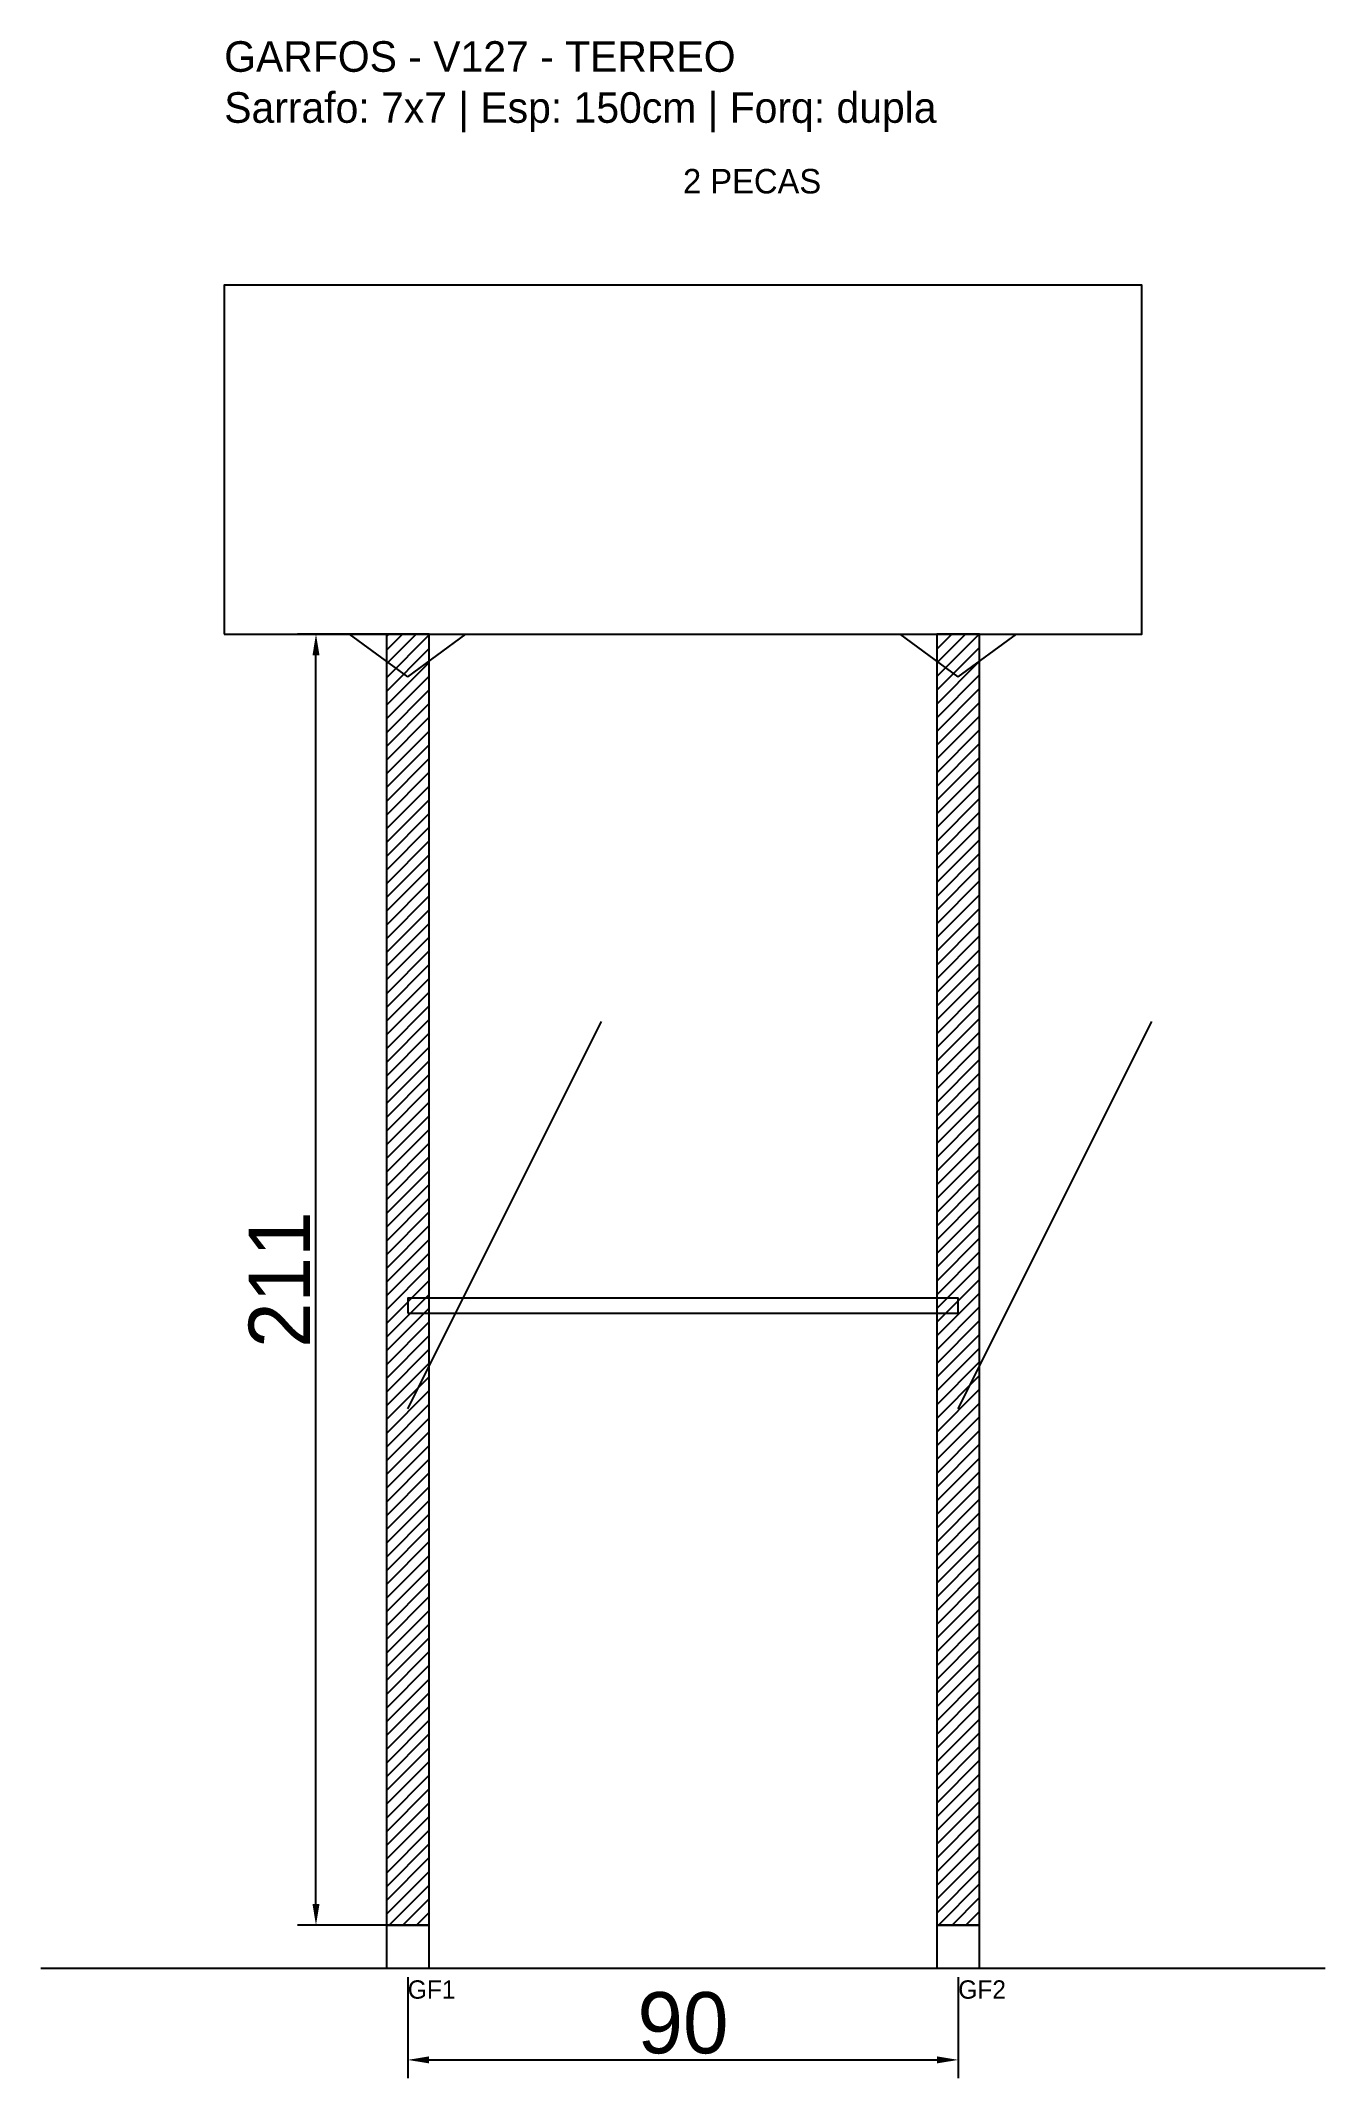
# Model space of a CAD drawing. Header units: metres. Extents: x -30 to 180, y -25 to 308.
import ezdxf

# ---------------------------------------------------------------- set-up
doc = ezdxf.new("R2010")
doc.units = ezdxf.units.M
for name, color, linetype in [('BARRA_ANCORAGEM', 1, 'Continuous'), ('COTA', 241, 'Continuous'), ('GARFOS OK', 3, 'Continuous'), ('NOME DA VIGA', 6, 'Continuous'), ('SARR_7x7', 40, 'Continuous'), ('TIRAS REESCORAMENTO', 252, 'Continuous'), ('VIGAS', 3, 'Continuous')]:
    doc.layers.add(name, color=color, linetype=linetype)
doc.dimstyles.new('EZ DXF', dxfattribs={"dimtxt": 10, "dimasz": 3.5, "dimexe": 3, "dimexo": 1.5, "dimgap": 1, "dimtad": 1, "dimdec": 1, "dimdsep": 46, "dimcen": 2.5, "dimazin": 3, "dimtfac": 1, "dimtmove": 0, "dimatfit": 3})

msp = doc.modelspace()

# ---------------------------------------------------------------- hatches: boundary and pattern name
at = {"layer": 'COTA'}
h = msp.add_hatch(dxfattribs=at)
h.set_pattern_fill('ANSI31', scale=0.5)
h.paths.add_polyline_path([(26.5, 0), (33.5, 0), (33.5, 211), (26.5, 211)])
h = msp.add_hatch(dxfattribs=at)
h.set_pattern_fill('ANSI31', scale=0.5)
h.paths.add_polyline_path([(116.5, 0), (123.5, 0), (123.5, 211), (116.5, 211)])

# ---------------------------------------------------------------- linework, layer by layer
at = {"layer": 'BARRA_ANCORAGEM'}
for p, q in [((30, 84.4), (61.65, 147.7)), ((120, 84.4), (151.65, 147.7))]:
    msp.add_line(p, q, dxfattribs=at)
at = {"layer": 'GARFOS OK'}
for p, q in [((30, 204), (20.5, 211)), ((20.5, 211), (39.5, 211)), ((30, 204), (39.5, 211)), ((120, 204), (110.5, 211)), ((110.5, 211), (129.5, 211)), ((120, 204), (129.5, 211))]:
    msp.add_line(p, q, dxfattribs=at)
at = {"layer": 'GARFOS OK', "linetype": 'CONTINUOUS'}
msp.add_line((-30, -7), (180, -7), dxfattribs=at)
at = {"layer": 'GARFOS OK'}
for points in [[(26.5, 0), (33.5, 0), (33.5, 211), (26.5, 211), (26.5, 0)], [(116.5, 0), (123.5, 0), (123.5, 211), (116.5, 211), (116.5, 0)]]:
    msp.add_lwpolyline(points, dxfattribs=at)
at = {"layer": 'SARR_7x7'}
for points in [[(26.5, -7), (33.5, -7), (33.5, 0), (26.5, 0), (26.5, -7)], [(116.5, -7), (123.5, -7), (123.5, 0), (116.5, 0), (116.5, -7)]]:
    msp.add_lwpolyline(points, dxfattribs=at)
at = {"layer": 'TIRAS REESCORAMENTO'}
msp.add_lwpolyline([(30, 100), (120, 100), (120, 102.5), (30, 102.5), (30, 100)], dxfattribs=at)
at = {"layer": 'VIGAS'}
msp.add_lwpolyline([(0, 211), (150, 211), (150, 268), (0, 268), (0, 211)], dxfattribs=at)

# ---------------------------------------------------------------- texts
at = {"layer": 'NOME DA VIGA'}
for s, height, p in [('2 PECAS', 4, (75, 283)), ('GF1', 3, (30, -12)), ('GF2', 3, (120, -12))]:
    msp.add_text(s, height=height, dxfattribs=at).set_placement(p)
at = {"layer": 'NOME DA VIGA', "insert": (0, 293), "char_height": 5, "attachment_point": 7}
msp.add_mtext('GARFOS - V127 - TERREO\\PSarrafo: 7x7 | Esp: 150cm | Forq: dupla', dxfattribs=at)

# ---------------------------------------------------------------- dimensions: what is measured, and where the dimension line sits
at = {"layer": 'COTA'}
msp.add_linear_dim(base=(15, 0), p1=(30, 0), p2=(30, 211), angle=90, dimstyle='EZ DXF', dxfattribs=at).render()
msp.add_linear_dim(base=(30, -22), p1=(30, -7), p2=(120, -7), dimstyle='EZ DXF', dxfattribs=at).render()

doc.saveas('drawing.dxf')
